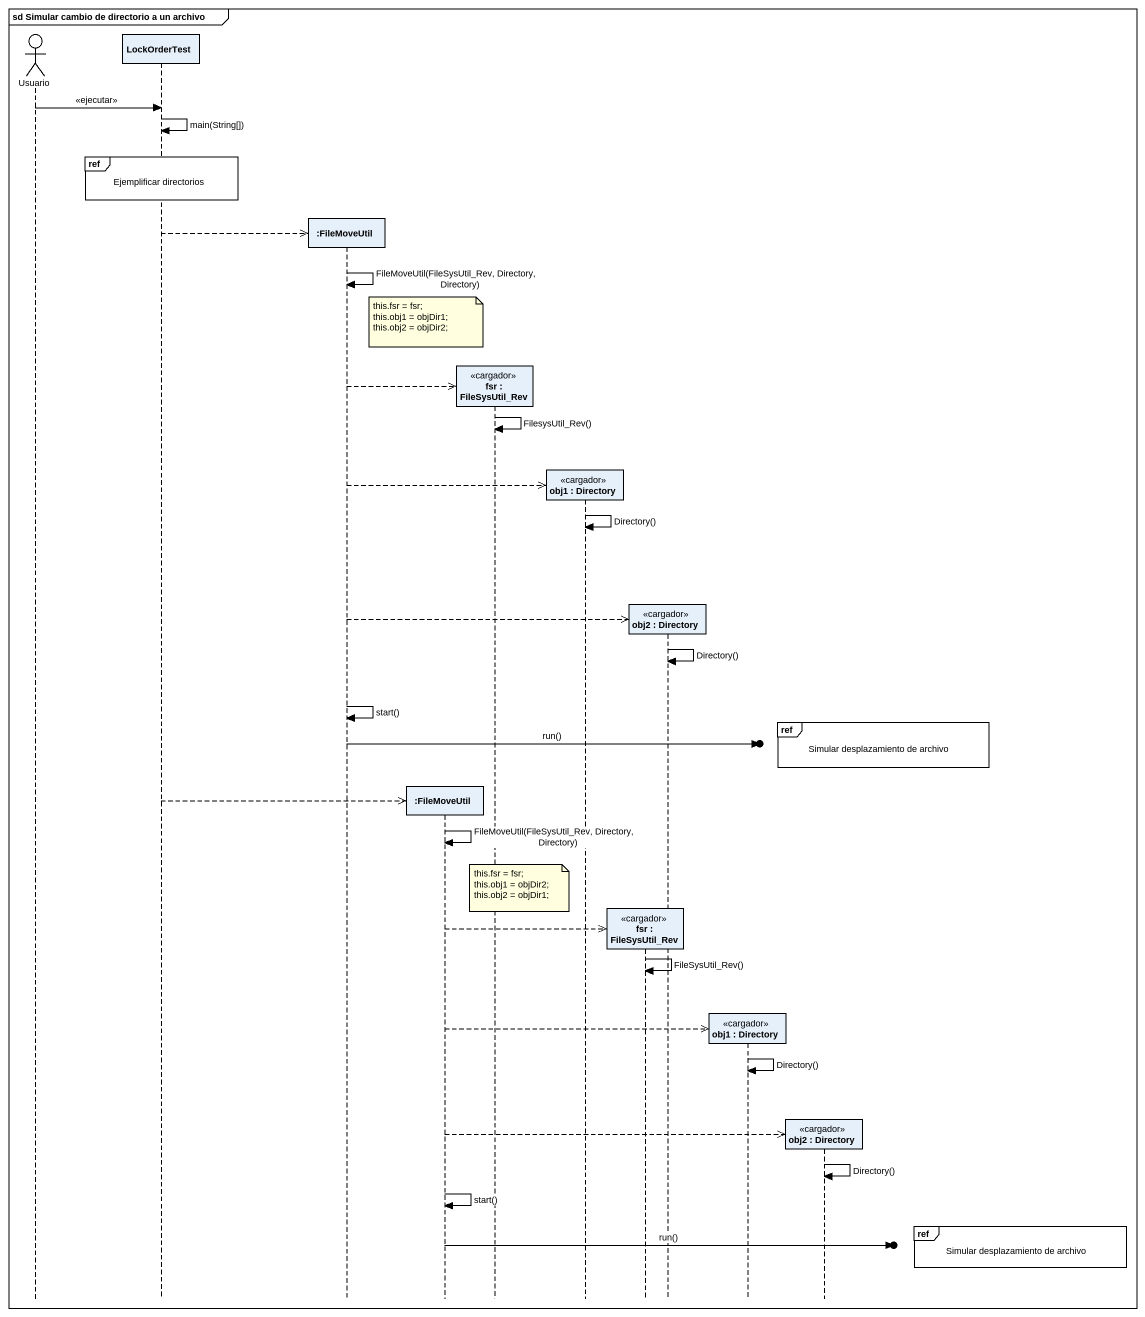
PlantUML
@startuml
mainframe sd Simular cambio de directorio a un archivo
hide footbox
actor Usuario
participant LockOrderTest
participant ":FileMoveUtil" as FileMoveUtil
participant ":FileMoveUtil" as FileMoveUtil_2
participant "fsr : FileSysUtil_Rev" as fsr <<cargador>>
participant "obj1 : Directory" as obj1 <<cargador>>
participant "fsr : FileSysUtil_Rev" as fsr_2 <<cargador>>
participant "obj2 : Directory" as obj2 <<cargador>>
participant "obj1 : Directory" as obj1_2 <<cargador>>
participant "obj2 : Directory" as obj2_2 <<cargador>>

Usuario -> LockOrderTest : <<ejecutar>>
LockOrderTest -> LockOrderTest : main(String[])
ref over LockOrderTest : Ejemplificar directorios
LockOrderTest -->> FileMoveUtil **
FileMoveUtil -> FileMoveUtil : FileMoveUtil(FileSysUtil_Rev, Directory, Directory)
note over FileMoveUtil_2
  this.fsr = fsr;
  this.obj1 = objDir1;
  this.obj2 = objDir2;
end note
FileMoveUtil -->> fsr **
fsr -> fsr : FilesysUtil_Rev()
FileMoveUtil -->> obj1 **
obj1 -> obj1 : Directory()
FileMoveUtil -->> obj2 **
obj2 -> obj2 : Directory()
FileMoveUtil -> FileMoveUtil : start()
ref over obj2_2 : Simular desplazamiento de archivo
FileMoveUtil ->o] : run()
LockOrderTest -->> FileMoveUtil_2 **
FileMoveUtil_2 -> FileMoveUtil_2 : FileMoveUtil(FileSysUtil_Rev, Directory, Directory)
note over fsr
  this.fsr = fsr;
  this.obj1 = objDir2;
  this.obj2 = objDir1;
end note
FileMoveUtil_2 -->> fsr_2 **
fsr_2 -> fsr_2 : FileSysUtil_Rev()
FileMoveUtil_2 -->> obj1_2 **
obj1_2 -> obj1_2 : Directory()
FileMoveUtil_2 -->> obj2_2 **
obj2_2 -> obj2_2 : Directory()
FileMoveUtil_2 -> FileMoveUtil_2 : start()
ref over obj2_2 : Simular desplazamiento de archivo
FileMoveUtil_2 ->o] : run()
@enduml
